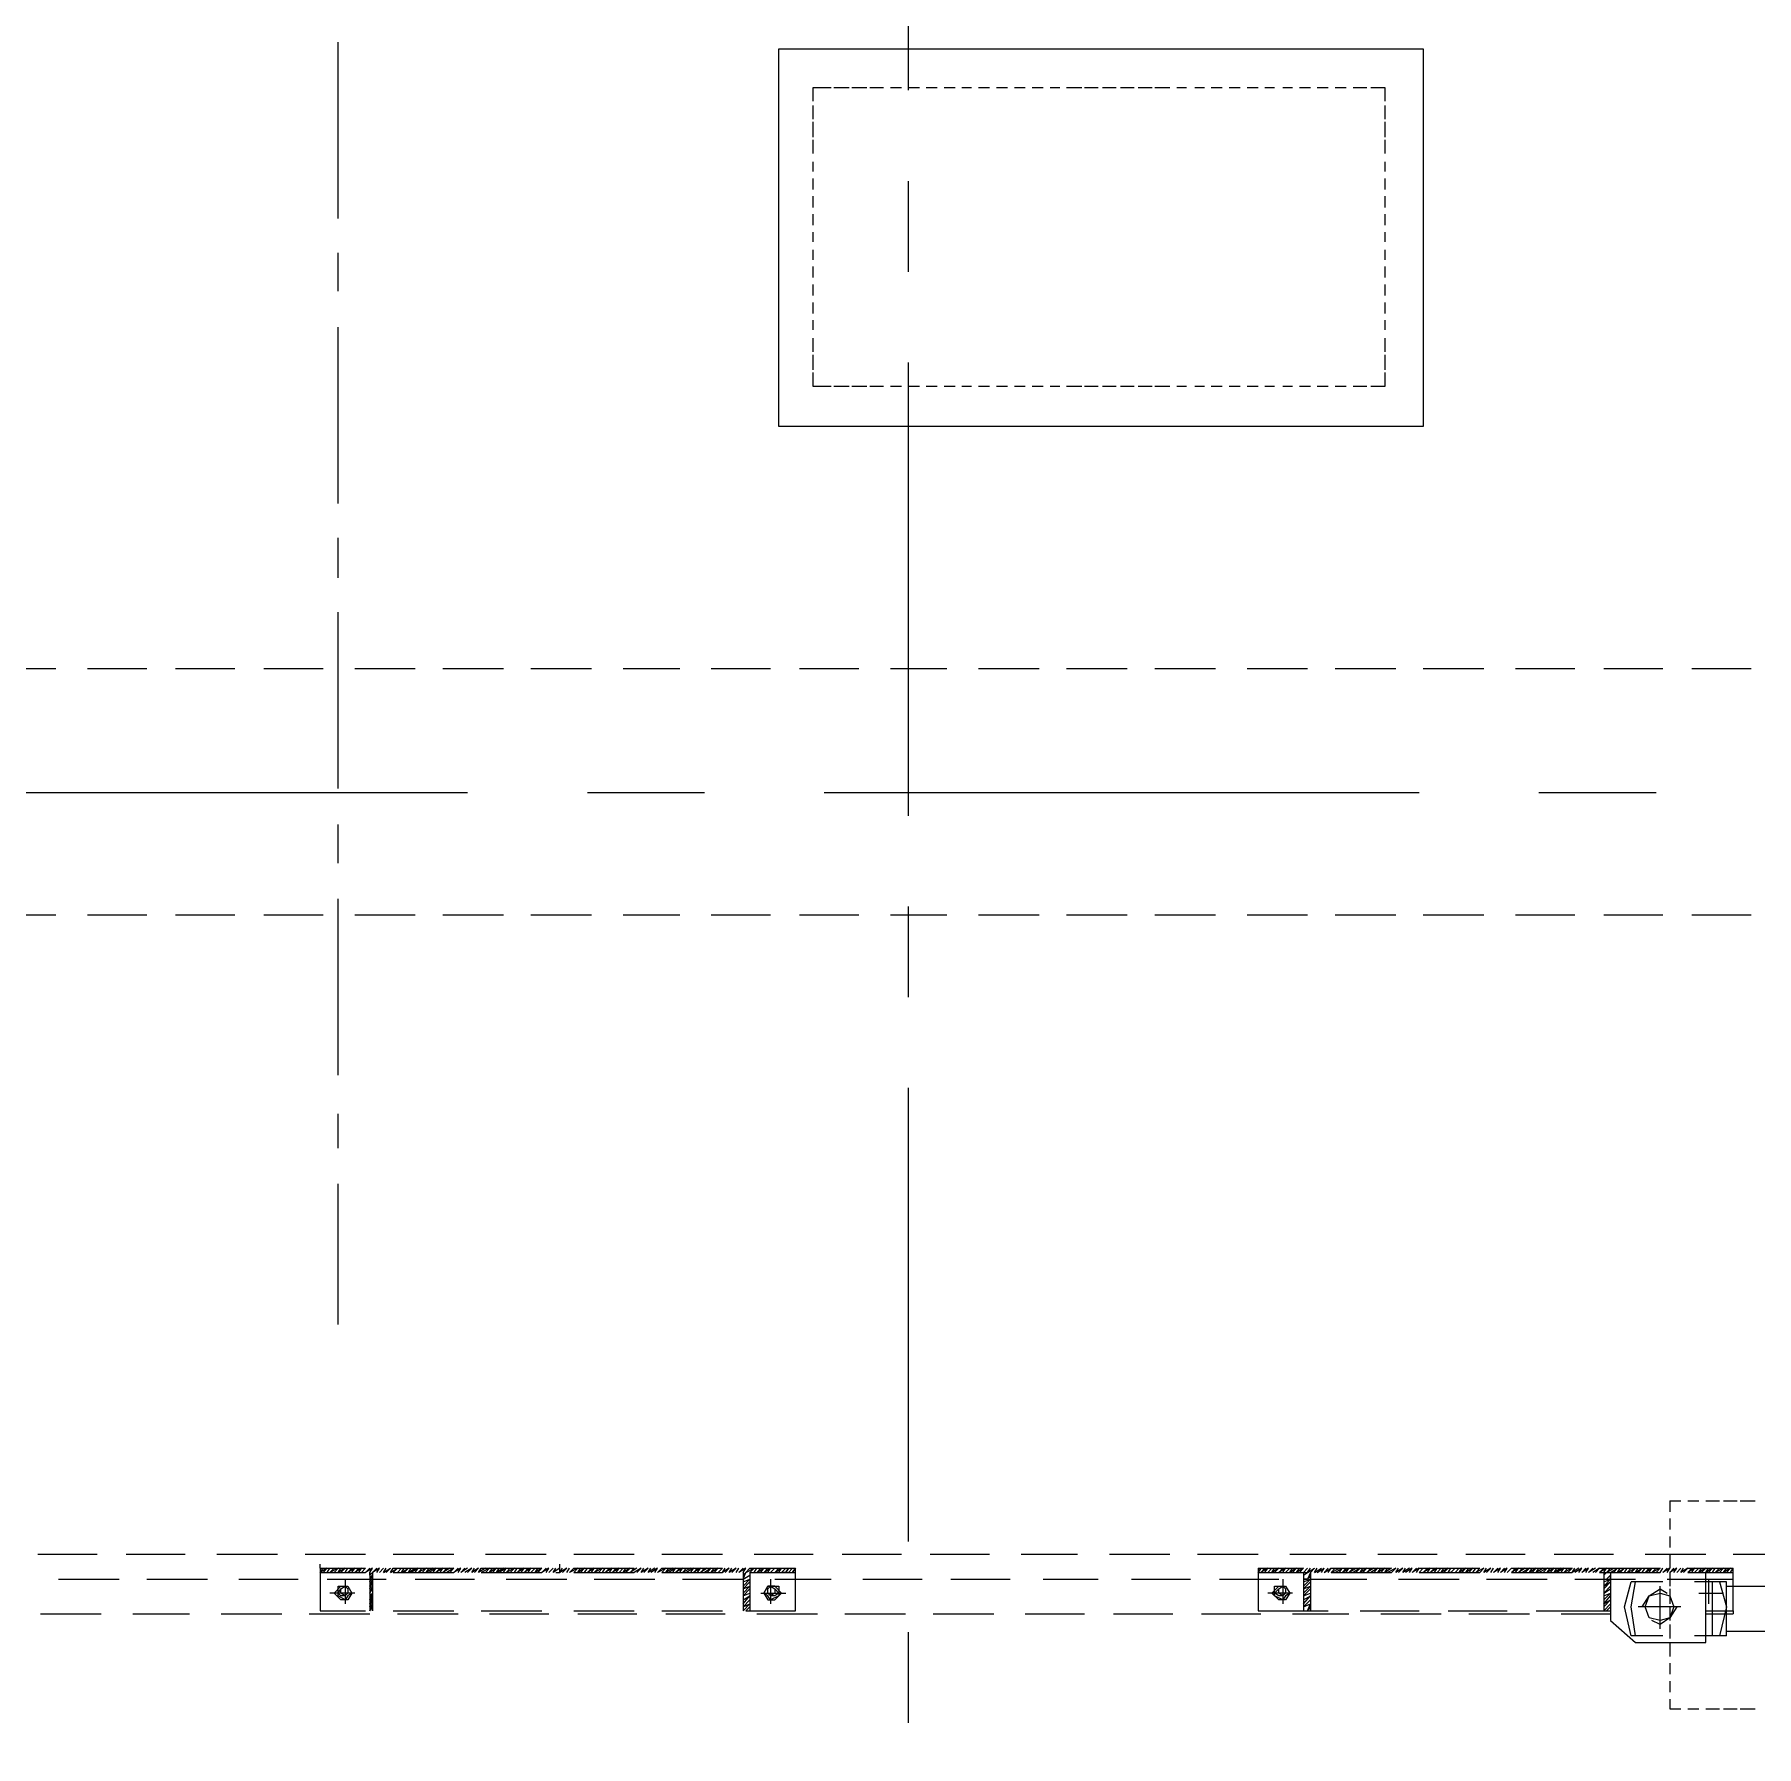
# Model space of a CAD drawing. Header units: millimetres. Extents: x 3220 to 226993, y 817 to 176024.
# Drawn here: x 125486 to 127295, y 136300 to 138098 of the extents above; entities that cross this region are included whole.
import ezdxf

# ---------------------------------------------------------------- set-up
doc = ezdxf.new("R2010")
doc.units = ezdxf.units.MM
doc.linetypes.add('AXES', pattern=[50.8, 31.75, -6.35, 6.35, -6.35])
doc.layers.add('Axe', color=1, linetype='AXES', lineweight=9)

# ---------------------------------------------------------------- blocks, each defined once
blk = doc.blocks.new('section 4-3')
at = {"layer": 'Axe', "ltscale": 15}
blk.add_line((6000, -4000), (6000, 33046.2), dxfattribs=at)
blk = doc.blocks.new('ligne broyage 2')
at = {"color": 7, "linetype": 'Continuous', "lineweight": 15, "true_color": 0x000007}
blk.add_lwpolyline([(-462.9, -481.7), (-462.9, -85.3), (-1139.9, -85.3), (-1139.9, -481.7)], close=True, dxfattribs=at)
at = {"color": 1, "linetype": 'Continuous', "lineweight": 5, "true_color": 0x000001}
for points in [[(0, -263.3), (0, -78.1)], [(0, -339.9), (0, -299.4)], [(0, -562.7), (0, -377.6)], [(0, -640.8), (0, -598.9)], [(0, -862.2), (0, -677)], [(0, -940.3), (0, -899.8)], [(0, -1163.1), (0, -977.9)], [(0, -1239.7), (0, -1203.6)], [(0, -1424.9), (0, -1277.3)]]:
    blk.add_lwpolyline(points, dxfattribs=at)
at = {"color": 7, "linetype": 'Continuous', "lineweight": 15, "true_color": 0x000007}
for points in [[(-1084.9, -125.9), (-1099.4, -125.9), (-1099.4, -140.3)], [(-1066.1, -125.9), (-1080.6, -125.9)], [(-1047.3, -125.9), (-1058.9, -125.9)], [(-1028.5, -125.9), (-1040.1, -125.9)], [(-1009.7, -125.9), (-1021.3, -125.9)], [(-992.4, -125.9), (-1002.5, -125.9)], [(-973.5, -125.9), (-983.7, -125.9)], [(-954.7, -125.9), (-966.3, -125.9)], [(-935.9, -125.9), (-947.5, -125.9)], [(-917.1, -125.9), (-928.7, -125.9)], [(-899.8, -125.9), (-909.9, -125.9)], [(-881, -125.9), (-891.1, -125.9)], [(-857.8, -125.9), (-873.7, -125.9)], [(-840.5, -125.9), (-854.9, -125.9)], [(-821.7, -125.9), (-836.1, -125.9)], [(-802.9, -125.9), (-817.3, -125.9)], [(-784, -125.9), (-798.5, -125.9)], [(-765.2, -125.9), (-781.2, -125.9)], [(-747.9, -125.9), (-758, -125.9)], [(-729.1, -125.9), (-740.6, -125.9)], [(-710.3, -125.9), (-721.8, -125.9)], [(-691.5, -125.9), (-703, -125.9)], [(-672.7, -125.9), (-684.2, -125.9)], [(-655.3, -125.9), (-665.4, -125.9)], [(-636.5, -125.9), (-648.1, -125.9)], [(-617.7, -125.9), (-629.3, -125.9)], [(-598.9, -125.9), (-610.5, -125.9)], [(-580.1, -125.9), (-591.7, -125.9)], [(-558.4, -125.9), (-572.8, -125.9)], [(-539.6, -125.9), (-555.5, -125.9)], [(-520.8, -125.9), (-536.7, -125.9)], [(-499.1, -140.3), (-499.1, -125.9), (-517.9, -125.9)], [(-1099.4, -144.7), (-1099.4, -159.1)], [(-499.1, -159.1), (-499.1, -144.7)], [(-1099.4, -162), (-1099.4, -177.9)], [(-499.1, -177.9), (-499.1, -162)], [(-1099.4, -180.8), (-1099.4, -195.3)], [(-499.1, -195.3), (-499.1, -180.8)], [(-1099.4, -204), (-1099.4, -214.1)], [(-499.1, -214.1), (-499.1, -204)], [(-1099.4, -221.3), (-1099.4, -232.9)], [(-499.1, -232.9), (-499.1, -221.3)], [(-1099.4, -240.1), (-1099.4, -251.7)], [(-499.1, -251.7), (-499.1, -240.1)], [(-1099.4, -258.9), (-1099.4, -270.5)], [(-499.1, -270.5), (-499.1, -258.9)], [(-1099.4, -277.7), (-1099.4, -287.9)], [(-499.1, -287.9), (-499.1, -277.7)], [(-1099.4, -296.5), (-1099.4, -306.7)], [(-499.1, -306.7), (-499.1, -296.5)], [(-1099.4, -313.9), (-1099.4, -325.5)], [(-499.1, -325.5), (-499.1, -313.9)], [(-1099.4, -332.7), (-1099.4, -344.3)], [(-499.1, -344.3), (-499.1, -332.7)], [(-1099.4, -351.5), (-1099.4, -363.1)], [(-499.1, -363.1), (-499.1, -351.5)], [(-1099.4, -370.3), (-1099.4, -380.5)], [(-499.1, -380.5), (-499.1, -370.3)], [(-1099.4, -389.1), (-1099.4, -403.6)], [(-499.1, -403.6), (-499.1, -389.1)], [(-1099.4, -406.5), (-1099.4, -422.4)], [(-499.1, -422.4), (-499.1, -406.5)], [(-1099.4, -425.3), (-1099.4, -439.8), (-1084.9, -439.8)], [(-499.1, -439.8), (-499.1, -425.3)], [(-1080.6, -439.8), (-1066.1, -439.8)], [(-1058.9, -439.8), (-1047.3, -439.8)], [(-1040.1, -439.8), (-1028.5, -439.8)], [(-1021.3, -439.8), (-1009.7, -439.8)], [(-1002.5, -439.8), (-992.4, -439.8)], [(-983.7, -439.8), (-973.5, -439.8)], [(-966.3, -439.8), (-954.7, -439.8)], [(-947.5, -439.8), (-935.9, -439.8)], [(-928.7, -439.8), (-917.1, -439.8)], [(-909.9, -439.8), (-899.8, -439.8)], [(-891.1, -439.8), (-881, -439.8)], [(-873.7, -439.8), (-857.8, -439.8)], [(-854.9, -439.8), (-840.5, -439.8)], [(-836.1, -439.8), (-821.7, -439.8)], [(-817.3, -439.8), (-802.9, -439.8)], [(-798.5, -439.8), (-784, -439.8)], [(-781.2, -439.8), (-765.2, -439.8)], [(-758, -439.8), (-747.9, -439.8)], [(-740.6, -439.8), (-729.1, -439.8)], [(-721.8, -439.8), (-710.3, -439.8)], [(-703, -439.8), (-691.5, -439.8)], [(-684.2, -439.8), (-672.7, -439.8)], [(-665.4, -439.8), (-655.3, -439.8)], [(-648.1, -439.8), (-636.5, -439.8)], [(-629.3, -439.8), (-617.7, -439.8)], [(-610.5, -439.8), (-598.9, -439.8)], [(-591.7, -439.8), (-580.1, -439.8)], [(-572.8, -439.8), (-558.4, -439.8)], [(-555.5, -439.8), (-539.6, -439.8)], [(-536.7, -439.8), (-520.8, -439.8)], [(-517.9, -439.8), (-499.1, -439.8), (-499.1, -439.8)], [(-1472.6, -1610), (-1488.5, -1610)], [(-1455.3, -1610), (-1469.7, -1610)], [(-1436.5, -1610), (-1450.9, -1610)], [(-1417.6, -1610), (-1429.2, -1610)], [(-1398.8, -1610), (-1410.4, -1610)], [(-1398.8, -1610), (-1398.8, -1621.6)], [(-1398.8, -1628.8), (-1398.8, -1640.4)], [(-1398.8, -1647.7), (-1398.8, -1659.2)], [(-1398.8, -1666.5), (-1398.8, -1680.9)], [(-1398.8, -1685.3), (-1398.8, -1699.7)], [(-1398.8, -1702.6), (-1398.8, -1718.5)], [(-1398.8, -1721.4), (-1398.8, -1735.9)], [(-1398.8, -1740.2), (-1398.8, -1754.7)], [(-1398.8, -1759), (-1398.8, -1773.5)], [(-1398.8, -1780.7), (-1398.8, -1792.3)], [(-1398.8, -1799.5), (-1398.8, -1811.1)], [(-1398.8, -1818.4), (-1398.8, -1828.5), (-1398.8, -1828.5)], [(-1472.6, -1828.5), (-1488.5, -1828.5)], [(-1455.3, -1828.5), (-1469.7, -1828.5)], [(-1436.5, -1828.5), (-1450.9, -1828.5)], [(-1417.6, -1828.5), (-1429.2, -1828.5)], [(-1398.8, -1828.5), (-1410.4, -1828.5)]]:
    blk.add_lwpolyline(points, dxfattribs=at)
at = {"color": 5, "linetype": 'Continuous', "lineweight": 5, "true_color": 0x000005}
for points in [[(-1484.2, -736.3), (-1422, -736.3)], [(-1391.6, -736.3), (-1329.4, -736.3)], [(-1299, -736.3), (-1236.8, -736.3)], [(-1203.6, -736.3), (-1139.9, -736.3)], [(-1111, -736.3), (-1047.3, -736.3)], [(-1018.4, -736.3), (-954.7, -736.3)], [(-921.5, -736.3), (-857.8, -736.3)], [(-828.9, -736.3), (-765.2, -736.3)], [(-736.3, -736.3), (-672.7, -736.3)], [(-639.4, -736.3), (-580.1, -736.3)], [(-546.8, -736.3), (-484.6, -736.3)], [(-454.2, -736.3), (-392, -736.3)], [(-358.8, -736.3), (-299.4, -736.3)], [(-266.2, -736.3), (-202.5, -736.3)], [(-173.6, -736.3), (-109.9, -736.3)], [(-81, -736.3), (-17.4, -736.3)], [(15.9, -736.3), (78.1, -736.3)], [(108.5, -736.3), (170.7, -736.3)], [(201.1, -736.3), (263.3, -736.3)], [(296.5, -736.3), (360.2, -736.3)], [(-1384.4, -866.5), (-1261.4, -866.5)], [(-1135.6, -866.5), (-510.6, -866.5)], [(-384.8, -866.5), (-261.8, -866.5)], [(-136, -866.5), (488.9, -866.5)], [(-1484.2, -995.2), (-1422, -995.2)], [(-1391.6, -995.2), (-1329.4, -995.2)], [(-1299, -995.2), (-1236.8, -995.2)], [(-1203.6, -995.2), (-1139.9, -995.2)], [(-1111, -995.2), (-1047.3, -995.2)], [(-1018.4, -995.2), (-954.7, -995.2)], [(-921.5, -995.2), (-857.8, -995.2)], [(-828.9, -995.2), (-765.2, -995.2)], [(-736.3, -995.2), (-672.7, -995.2)], [(-639.4, -995.2), (-580.1, -995.2)], [(-546.8, -995.2), (-484.6, -995.2)], [(-454.2, -995.2), (-392, -995.2)], [(-358.8, -995.2), (-299.4, -995.2)], [(-266.2, -995.2), (-202.5, -995.2)], [(-173.6, -995.2), (-109.9, -995.2)], [(-81, -995.2), (-17.4, -995.2)], [(15.9, -995.2), (78.1, -995.2)], [(108.5, -995.2), (170.7, -995.2)], [(201.1, -995.2), (263.3, -995.2)], [(296.5, -995.2), (360.2, -995.2)], [(-1529, -1666.5), (-1465.4, -1666.5)], [(-1465.4, -1725.8), (-1465.4, -1680.9), (-1465.4, -1680.9)], [(-1465.4, -1685.3), (-1465.4, -1680.9)], [(-1462.5, -1685.3), (-1465.4, -1680.9)], [(-1417.6, -1680.9), (-1465.4, -1680.9), (-1465.4, -1680.9)], [(-1458.2, -1685.3), (-1462.5, -1680.9), (-1455.3, -1685.3), (-1458.2, -1680.9)], [(-1450.9, -1685.3), (-1455.3, -1680.9), (-1446.6, -1685.3), (-1450.9, -1680.9)], [(-1443.7, -1685.3), (-1446.6, -1680.9), (-1446.6, -1680.9)], [(-1439.3, -1685.3), (-1443.7, -1680.9), (-1436.5, -1685.3), (-1439.3, -1680.9)], [(-1436.5, -1666.5), (-1372.8, -1666.5)], [(-1432.1, -1685.3), (-1436.5, -1680.9), (-1429.2, -1685.3), (-1432.1, -1680.9)], [(-1424.9, -1685.3), (-1429.2, -1680.9), (-1429.2, -1680.9)], [(-1422, -1685.3), (-1424.9, -1680.9), (-1417.6, -1685.3), (-1422, -1680.9)], [(-1413.3, -1685.3), (-1417.6, -1680.9), (-1410.4, -1685.3), (-1413.3, -1680.9)], [(-1406.1, -1685.3), (-1410.4, -1680.9), (-1410.4, -1680.9)], [(-1403.2, -1685.3), (-1406.1, -1680.9), (-1398.8, -1685.3), (-1403.2, -1680.9)], [(-1395.9, -1685.3), (-1398.8, -1680.9), (-1391.6, -1685.3), (-1395.9, -1680.9)], [(-1388.7, -1685.3), (-1391.6, -1680.9), (-1391.6, -1680.9)], [(-1384.4, -1685.3), (-1388.7, -1680.9), (-1380, -1685.3), (-1384.4, -1680.9)], [(-1325.1, -1680.9), (-1388.7, -1680.9)], [(-1377.1, -1685.3), (-1380, -1680.9)], [(-1372.8, -1685.3), (-1380, -1680.9)], [(-1372.8, -1685.3), (-1377.1, -1680.9)], [(-1369.9, -1685.3), (-1372.8, -1680.9)], [(-1365.6, -1685.3), (-1369.9, -1680.9)], [(-1362.7, -1685.3), (-1369.9, -1680.9)], [(-1362.7, -1685.3), (-1365.6, -1680.9)], [(-1358.3, -1685.3), (-1362.7, -1680.9)], [(-1354, -1685.3), (-1362.7, -1680.9)], [(-1354, -1685.3), (-1358.3, -1680.9)], [(-1351.1, -1685.3), (-1354, -1680.9)], [(-1346.8, -1685.3), (-1351.1, -1680.9)], [(-1343.9, -1685.3), (-1351.1, -1680.9)], [(-1343.9, -1685.3), (-1346.8, -1680.9)], [(-1339.5, -1685.3), (-1343.9, -1680.9)], [(-1336.6, -1685.3), (-1343.9, -1680.9)], [(-1339.5, -1666.5), (-1277.3, -1666.5)], [(-1329.4, -1688.2), (-1332.3, -1685.3), (-1339.5, -1680.9)], [(-1329.4, -1688.2), (-1332.3, -1685.3), (-1336.6, -1680.9)], [(-1329.4, -1685.3), (-1332.3, -1680.9), (-1325.1, -1685.3), (-1329.4, -1680.9)], [(-1320.7, -1685.3), (-1325.1, -1680.9), (-1317.8, -1685.3)], [(-1320.7, -1680.9), (-1313.5, -1685.3), (-1317.8, -1680.9)], [(-1310.6, -1685.3), (-1313.5, -1680.9), (-1306.3, -1685.3), (-1310.6, -1680.9)], [(-1303.4, -1685.3), (-1306.3, -1680.9), (-1299, -1685.3)], [(-1303.4, -1680.9), (-1296.1, -1685.3), (-1299, -1680.9)], [(-1291.8, -1685.3), (-1296.1, -1680.9), (-1287.5, -1685.3), (-1291.8, -1680.9)], [(-1232.5, -1680.9), (-1296.1, -1680.9)], [(-1284.6, -1685.3), (-1287.5, -1680.9), (-1280.2, -1685.3)], [(-1284.6, -1680.9), (-1277.3, -1685.3), (-1280.2, -1680.9)], [(-1273, -1685.3), (-1277.3, -1680.9), (-1270.1, -1685.3), (-1273, -1680.9)], [(-1265.8, -1685.3), (-1270.1, -1680.9), (-1261.4, -1685.3)], [(-1265.8, -1680.9), (-1258.5, -1685.3), (-1261.4, -1680.9)], [(-1254.2, -1685.3), (-1258.5, -1680.9), (-1251.3, -1685.3), (-1254.2, -1680.9)], [(-1247, -1685.3), (-1251.3, -1680.9), (-1244.1, -1685.3)], [(-1247, -1666.5), (-1184.7, -1666.5)], [(-1247, -1680.9), (-1239.7, -1685.3), (-1244.1, -1680.9)], [(-1236.8, -1685.3), (-1239.7, -1680.9), (-1232.5, -1685.3), (-1236.8, -1680.9)], [(-1228.1, -1685.3), (-1232.5, -1680.9), (-1232.5, -1680.9)], [(-1225.3, -1685.3), (-1228.1, -1680.9), (-1220.9, -1685.3), (-1225.3, -1680.9)], [(-1218, -1685.3), (-1220.9, -1680.9), (-1213.7, -1685.3), (-1218, -1680.9)], [(-1210.8, -1685.3), (-1213.7, -1680.9), (-1213.7, -1680.9)], [(-1206.4, -1685.3), (-1210.8, -1680.9), (-1203.6, -1685.3), (-1206.4, -1680.9)], [(-1199.2, -1685.3), (-1203.6, -1680.9), (-1194.9, -1685.3), (-1199.2, -1680.9)], [(-1135.6, -1680.9), (-1199.2, -1680.9)], [(-1192, -1685.3), (-1194.9, -1680.9), (-1194.9, -1680.9)], [(-1187.6, -1685.3), (-1192, -1680.9), (-1184.7, -1685.3), (-1187.6, -1680.9)], [(-1180.4, -1685.3), (-1184.7, -1680.9), (-1177.5, -1685.3), (-1180.4, -1680.9)], [(-1173.2, -1685.3), (-1177.5, -1680.9), (-1177.5, -1680.9)], [(-1173.2, -1680.9), (-1168.8, -1685.3), (-1165.9, -1685.3)], [(-1168.8, -1685.3), (-1173.2, -1680.9)], [(-1165.9, -1685.3), (-1168.8, -1680.9)], [(-1161.6, -1685.3), (-1165.9, -1680.9), (-1158.7, -1685.3), (-1161.6, -1680.9)], [(-1154.4, -1685.3), (-1158.7, -1680.9), (-1158.7, -1680.9)], [(-1154.4, -1666.5), (-1092.2, -1666.5)], [(-1151.5, -1685.3), (-1154.4, -1680.9), (-1147.1, -1685.3), (-1151.5, -1680.9)], [(-1144.2, -1685.3), (-1147.1, -1680.9), (-1139.9, -1685.3), (-1144.2, -1680.9)], [(-1135.6, -1685.3), (-1139.9, -1680.9), (-1139.9, -1680.9)], [(-1132.7, -1685.3), (-1135.6, -1680.9), (-1128.3, -1685.3), (-1132.7, -1680.9)], [(-1125.4, -1685.3), (-1128.3, -1680.9), (-1121.1, -1685.3)], [(-1125.4, -1680.9), (-1118.2, -1685.3), (-1121.1, -1680.9)], [(-1113.9, -1685.3), (-1118.2, -1680.9), (-1111, -1685.3), (-1113.9, -1680.9)], [(-1106.6, -1685.3), (-1111, -1680.9), (-1102.3, -1685.3)], [(-1106.6, -1680.9), (-1099.4, -1685.3), (-1102.3, -1680.9)], [(-1043, -1680.9), (-1106.6, -1680.9)], [(-1095.1, -1685.3), (-1099.4, -1680.9), (-1092.2, -1685.3), (-1095.1, -1680.9)], [(-1087.8, -1685.3), (-1092.2, -1680.9), (-1084.9, -1685.3)], [(-1087.8, -1680.9), (-1080.6, -1685.3), (-1084.9, -1680.9)], [(-1076.3, -1685.3), (-1080.6, -1680.9), (-1073.4, -1685.3), (-1076.3, -1680.9)], [(-1069, -1685.3), (-1073.4, -1680.9), (-1066.1, -1685.3)], [(-1061.8, -1685.3), (-1069, -1680.9)], [(-1061.8, -1685.3), (-1066.1, -1680.9)], [(-1058.9, -1685.3), (-1061.8, -1680.9)], [(-1054.6, -1685.3), (-1061.8, -1680.9)], [(-1058.9, -1666.5), (-999.6, -1666.5)], [(-1054.6, -1685.3), (-1058.9, -1680.9)], [(-1051.7, -1685.3), (-1054.6, -1680.9)], [(-1047.3, -1685.3), (-1054.6, -1680.9)], [(-1043, -1685.3), (-1051.7, -1680.9)], [(-1043, -1685.3), (-1047.3, -1680.9)], [(-1040.1, -1685.3), (-1043, -1680.9)], [(-1035.8, -1685.3), (-1043, -1680.9)], [(-1035.8, -1685.3), (-1040.1, -1680.9)], [(-1032.9, -1685.3), (-1035.8, -1680.9)], [(-1028.5, -1685.3), (-1035.8, -1680.9)], [(-1025.6, -1685.3), (-1032.9, -1680.9)], [(-1025.6, -1685.3), (-1028.5, -1680.9)], [(-1025.6, -1680.9), (-1021.3, -1685.3), (-1018.4, -1692.5)], [(-1014.1, -1688.2), (-1018.4, -1685.3), (-1025.6, -1680.9)], [(-1014.1, -1685.3), (-1018.4, -1685.3), (-1021.3, -1680.9)], [(-1014.1, -1685.3), (-1018.4, -1680.9), (-1018.4, -1680.9)], [(-1009.7, -1685.3), (-1014.1, -1680.9), (-1006.8, -1685.3), (-1009.7, -1680.9)], [(-966.3, -1680.9), (-1014.1, -1680.9)], [(-1002.5, -1685.3), (-1006.8, -1680.9), (-999.6, -1685.3), (-1002.5, -1680.9)], [(-995.2, -1685.3), (-999.6, -1680.9), (-999.6, -1680.9)], [(-992.4, -1685.3), (-995.2, -1680.9), (-988, -1685.3), (-992.4, -1680.9)], [(-983.7, -1685.3), (-988, -1680.9), (-980.8, -1685.3), (-983.7, -1680.9)], [(-976.4, -1685.3), (-980.8, -1680.9), (-980.8, -1680.9)], [(-973.5, -1685.3), (-976.4, -1680.9), (-969.2, -1685.3), (-973.5, -1680.9)], [(-966.3, -1666.5), (-902.7, -1666.5)], [(-966.3, -1680.9), (-966.3, -1725.8)], [(-873.7, -1666.5), (-810.1, -1666.5)], [(-776.8, -1666.5), (-717.5, -1666.5)], [(-684.2, -1666.5), (-622, -1666.5)], [(-591.7, -1666.5), (-529.4, -1666.5)], [(-499.1, -1666.5), (-436.9, -1666.5)], [(-432.5, -1680.9), (-480.3, -1680.9), (-480.3, -1680.9)], [(-480.3, -1685.3), (-480.3, -1680.9), (-480.3, -1680.9)], [(-480.3, -1725.8), (-480.3, -1680.9), (-480.3, -1680.9)], [(-473, -1685.3), (-477.4, -1680.9)], [(-470.1, -1685.3), (-473, -1680.9)], [(-473, -1680.9), (-470.1, -1685.3), (-465.8, -1685.3)], [(-470.1, -1680.9), (-465.8, -1685.3), (-465.8, -1685.3)], [(-462.9, -1685.3), (-465.8, -1680.9)], [(-458.6, -1685.3), (-465.8, -1680.9)], [(-458.6, -1685.3), (-462.9, -1680.9)], [(-454.2, -1685.3), (-458.6, -1680.9)], [(-451.3, -1685.3), (-454.2, -1680.9)], [(-447, -1685.3), (-454.2, -1680.9)], [(-447, -1685.3), (-451.3, -1680.9)], [(-444.1, -1685.3), (-447, -1680.9)], [(-439.8, -1685.3), (-447, -1680.9)], [(-439.8, -1685.3), (-444.1, -1680.9)], [(-436.9, -1685.3), (-439.8, -1680.9)], [(-432.5, -1685.3), (-436.9, -1680.9)], [(-425.3, -1692.5), (-428.2, -1685.3), (-436.9, -1680.9)], [(-425.3, -1688.2), (-428.2, -1685.3), (-432.5, -1680.9)], [(-425.3, -1685.3), (-428.2, -1680.9), (-421, -1685.3), (-425.3, -1680.9)], [(-418.1, -1685.3), (-421, -1680.9), (-421, -1680.9)], [(-413.7, -1685.3), (-418.1, -1680.9), (-410.8, -1685.3), (-413.7, -1680.9)], [(-406.5, -1685.3), (-410.8, -1680.9), (-403.6, -1685.3), (-406.5, -1680.9)], [(-403.6, -1666.5), (-339.9, -1666.5)], [(-339.9, -1680.9), (-403.6, -1680.9)], [(-399.3, -1685.3), (-403.6, -1680.9), (-403.6, -1680.9)], [(-394.9, -1685.3), (-399.3, -1680.9), (-392, -1685.3), (-394.9, -1680.9)], [(-387.7, -1685.3), (-392, -1680.9), (-384.8, -1685.3)], [(-387.7, -1680.9), (-380.5, -1685.3), (-384.8, -1680.9)], [(-377.6, -1685.3), (-380.5, -1680.9), (-373.2, -1685.3), (-377.6, -1680.9)], [(-370.3, -1685.3), (-373.2, -1680.9), (-366, -1685.3)], [(-370.3, -1680.9), (-361.6, -1685.3), (-366, -1680.9)], [(-358.8, -1685.3), (-361.6, -1680.9), (-354.4, -1685.3), (-358.8, -1680.9)], [(-351.5, -1685.3), (-354.4, -1680.9), (-347.2, -1685.3)], [(-351.5, -1680.9), (-344.3, -1685.3), (-347.2, -1680.9)], [(-339.9, -1685.3), (-344.3, -1680.9), (-335.6, -1685.3), (-339.9, -1680.9)], [(-332.7, -1685.3), (-335.6, -1680.9), (-328.4, -1685.3)], [(-332.7, -1680.9), (-325.5, -1685.3), (-328.4, -1680.9)], [(-321.1, -1685.3), (-325.5, -1680.9), (-318.2, -1685.3), (-321.1, -1680.9)], [(-313.9, -1685.3), (-318.2, -1680.9), (-311, -1685.3)], [(-313.9, -1680.9), (-306.7, -1685.3), (-311, -1680.9)], [(-311, -1666.5), (-247.4, -1666.5)], [(-247.4, -1680.9), (-311, -1680.9)], [(-302.3, -1685.3), (-306.7, -1680.9), (-299.4, -1685.3), (-302.3, -1680.9)], [(-295.1, -1685.3), (-299.4, -1680.9), (-299.4, -1680.9)], [(-292.2, -1685.3), (-295.1, -1680.9), (-287.9, -1685.3), (-292.2, -1680.9)], [(-285, -1685.3), (-287.9, -1680.9), (-280.6, -1685.3), (-285, -1680.9)], [(-277.7, -1685.3), (-280.6, -1680.9), (-280.6, -1680.9)], [(-273.4, -1685.3), (-277.7, -1680.9), (-269.1, -1685.3), (-273.4, -1680.9)], [(-266.2, -1685.3), (-269.1, -1680.9), (-261.8, -1685.3), (-266.2, -1680.9)], [(-258.9, -1685.3), (-261.8, -1680.9), (-261.8, -1680.9)], [(-254.6, -1685.3), (-258.9, -1680.9), (-251.7, -1685.3), (-254.6, -1680.9)], [(-247.4, -1685.3), (-251.7, -1680.9), (-243, -1685.3), (-247.4, -1680.9)], [(-240.1, -1685.3), (-243, -1680.9), (-243, -1680.9)], [(-235.8, -1685.3), (-240.1, -1680.9), (-232.9, -1685.3), (-235.8, -1680.9)], [(-232.9, -1680.9), (-232.9, -1676.6)], [(-228.6, -1685.3), (-232.9, -1685.3), (-232.9, -1680.9), (-225.7, -1685.3)], [(-225.7, -1685.3), (-228.6, -1680.9)], [(-221.3, -1685.3), (-225.7, -1680.9)], [(-218.4, -1685.3), (-221.3, -1680.9), (-214.1, -1685.3), (-218.4, -1680.9)], [(-218.4, -1666.5), (-154.8, -1666.5)], [(-150.4, -1680.9), (-214.1, -1680.9)], [(-209.8, -1685.3), (-214.1, -1680.9), (-206.9, -1685.3), (-209.8, -1680.9)], [(-202.5, -1685.3), (-206.9, -1680.9), (-206.9, -1680.9)], [(-199.6, -1685.3), (-202.5, -1680.9), (-195.3, -1685.3), (-199.6, -1680.9)], [(-192.4, -1685.3), (-195.3, -1680.9), (-188.1, -1685.3), (-192.4, -1680.9)], [(-185.2, -1685.3), (-188.1, -1680.9), (-188.1, -1680.9)], [(-180.8, -1685.3), (-185.2, -1680.9), (-176.5, -1685.3), (-180.8, -1680.9)], [(-173.6, -1685.3), (-176.5, -1680.9), (-169.2, -1685.3)], [(-173.6, -1680.9), (-166.4, -1685.3), (-169.2, -1680.9)], [(-162, -1685.3), (-166.4, -1680.9), (-159.1, -1685.3), (-162, -1680.9)], [(-154.8, -1685.3), (-159.1, -1680.9), (-150.4, -1685.3)], [(-154.8, -1680.9), (-147.6, -1685.3), (-150.4, -1680.9)], [(-143.2, -1685.3), (-147.6, -1680.9), (-140.3, -1685.3), (-143.2, -1680.9)], [(-136, -1685.3), (-140.3, -1680.9), (-133.1, -1685.3)], [(-136, -1680.9), (-128.7, -1685.3), (-133.1, -1680.9)], [(-125.9, -1685.3), (-128.7, -1680.9), (-121.5, -1685.3), (-125.9, -1680.9)], [(-121.5, -1666.5), (-57.9, -1666.5)], [(-57.9, -1680.9), (-121.5, -1680.9)], [(-117.2, -1685.3), (-121.5, -1680.9), (-114.3, -1685.3)], [(-117.2, -1680.9), (-109.9, -1685.3), (-114.3, -1680.9)], [(-107, -1685.3), (-109.9, -1680.9), (-102.7, -1685.3), (-107, -1680.9)], [(-99.8, -1685.3), (-102.7, -1680.9), (-95.5, -1685.3)], [(-99.8, -1680.9), (-92.6, -1685.3), (-95.5, -1680.9)], [(-88.2, -1685.3), (-92.6, -1680.9), (-83.9, -1685.3), (-88.2, -1680.9)], [(-81, -1685.3), (-83.9, -1680.9), (-76.7, -1685.3)], [(-73.8, -1685.3), (-81, -1680.9)], [(-73.8, -1685.3), (-76.7, -1680.9)], [(-69.4, -1685.3), (-73.8, -1680.9)], [(-66.5, -1685.3), (-73.8, -1680.9)], [(-66.5, -1685.3), (-69.4, -1680.9)], [(-62.2, -1685.3), (-66.5, -1680.9)], [(-57.9, -1685.3), (-62.2, -1680.9)], [(-55, -1685.3), (-62.2, -1680.9)], [(-55, -1685.3), (-57.9, -1680.9)], [(-50.6, -1685.3), (-55, -1680.9)], [(-47.7, -1685.3), (-55, -1680.9)], [(-47.7, -1685.3), (-50.6, -1680.9)], [(-43.4, -1685.3), (-47.7, -1680.9)], [(-40.5, -1685.3), (-43.4, -1680.9)], [(-43.4, -1680.9), (-36.2, -1685.3), (-33.3, -1688.2)], [(-36.2, -1685.3), (-40.5, -1680.9), (-40.5, -1680.9)], [(-33.3, -1688.2), (-33.3, -1685.3), (-36.2, -1680.9), (-28.9, -1685.3), (-33.3, -1680.9)], [(-28.9, -1666.5), (34.7, -1666.5)], [(18.8, -1680.9), (-28.9, -1680.9)], [(-24.6, -1685.3), (-28.9, -1680.9), (-28.9, -1680.9)], [(-21.7, -1685.3), (-24.6, -1680.9), (-17.4, -1685.3), (-21.7, -1680.9)], [(-14.5, -1685.3), (-17.4, -1680.9), (-10.1, -1685.3), (-14.5, -1680.9)], [(-7.2, -1685.3), (-10.1, -1680.9), (-10.1, -1680.9)], [(-2.9, -1685.3), (-7.2, -1680.9), (0, -1685.3), (-2.9, -1680.9)], [(4.3, -1685.3), (0, -1680.9), (8.7, -1685.3), (4.3, -1680.9)], [(11.6, -1685.3), (8.7, -1680.9), (8.7, -1680.9)], [(15.9, -1685.3), (11.6, -1680.9), (18.8, -1685.3), (15.9, -1680.9)], [(18.8, -1680.9), (18.8, -1676.6)], [(18.8, -1680.9), (18.8, -1725.8)], [(63.6, -1666.5), (127.3, -1666.5)], [(160.6, -1666.5), (222.8, -1666.5)], [(253.2, -1666.5), (315.4, -1666.5)], [(-1498.7, -1747.5), (-1458.2, -1747.5), (-1458.2, -1699.7), (-1498.7, -1699.7)], [(-1417.6, -1685.3), (-1465.4, -1685.3), (-1465.4, -1685.3)], [(-1395.9, -1692.5), (-1465.4, -1692.5), (-1465.4, -1692.5)], [(-1450.9, -1695.4), (-1458.2, -1721.4), (-1450.9, -1751.8)], [(-1458.2, -1699.7), (-1458.2, -1695.4)], [(-1458.2, -1695.4), (-1424.9, -1695.4), (-1424.9, -1695.4)], [(-1443.7, -1751.8), (-1443.7, -1695.4)], [(-1439.3, -1692.5), (-1439.3, -1718.5)], [(-1336.6, -1735.9), (-1362.7, -1759), (-1436.5, -1759), (-1436.5, -1685.3)], [(-1391.6, -1695.4), (-1358.3, -1695.4), (-1358.3, -1695.4)], [(-1325.1, -1685.3), (-1388.7, -1685.3)], [(-1388.7, -1744.6), (-1388.7, -1699.7)], [(-1299, -1692.5), (-1362.7, -1692.5)], [(-1362.7, -1751.8), (-1358.3, -1721.4), (-1362.7, -1695.4)], [(-1358.3, -1751.8), (-1351.1, -1721.4), (-1358.3, -1695.4)], [(-1336.6, -1685.3), (-1336.6, -1725.8)], [(-1336.6, -1692.5), (-1336.6, -1688.2)], [(-1332.3, -1692.5), (-1336.6, -1688.2)], [(-1329.4, -1699.7), (-1336.6, -1692.5)], [(-1329.4, -1695.4), (-1336.6, -1692.5)], [(-1329.4, -1702.6), (-1336.6, -1695.4)], [(-1329.4, -1699.7), (-1336.6, -1695.4)], [(-1329.4, -1707), (-1336.6, -1699.7)], [(-1329.4, -1692.5), (-1332.3, -1692.5)], [(-1329.4, -1685.3), (-1329.4, -1725.8)], [(-1232.5, -1685.3), (-1296.1, -1685.3)], [(-1206.4, -1692.5), (-1270.1, -1692.5)], [(-1135.6, -1685.3), (-1199.2, -1685.3)], [(-1113.9, -1692.5), (-1177.5, -1692.5)], [(-1043, -1685.3), (-1106.6, -1685.3)], [(-1021.3, -1692.5), (-1080.6, -1692.5)], [(-1021.3, -1685.3), (-1021.3, -1725.8)], [(-1021.3, -1692.5), (-1021.3, -1688.2)], [(-1021.3, -1688.2), (-1018.4, -1692.5), (-1014.1, -1692.5)], [(-1014.1, -1699.7), (-1021.3, -1692.5)], [(-1014.1, -1695.4), (-1021.3, -1692.5)], [(-1014.1, -1702.6), (-1021.3, -1695.4)], [(-1014.1, -1707), (-1021.3, -1699.7)], [(-1014.1, -1702.6), (-1021.3, -1699.7)], [(-1014.1, -1692.5), (-1018.4, -1692.5)], [(-1014.1, -1685.3), (-1014.1, -1725.8)], [(-966.3, -1685.3), (-1014.1, -1685.3)], [(-992.4, -1709.9), (-988, -1709.9), (-983.7, -1707), (-988, -1702.6), (-992.4, -1699.7), (-995.2, -1702.6), (-995.2, -1707)], [(-992.4, -1692.5), (-992.4, -1718.5)], [(-925.8, -1692.5), (-988, -1692.5)], [(-833.2, -1692.5), (-895.4, -1692.5)], [(-740.6, -1692.5), (-798.5, -1692.5)], [(-643.7, -1692.5), (-705.9, -1692.5)], [(-551.1, -1692.5), (-613.3, -1692.5)], [(-458.6, -1692.5), (-517.9, -1692.5)], [(-432.5, -1685.3), (-480.3, -1685.3), (-480.3, -1685.3)], [(-451.3, -1707), (-451.3, -1702.6), (-454.2, -1699.7), (-458.6, -1702.6), (-458.6, -1707), (-454.2, -1709.9), (-451.3, -1707), (-451.3, -1702.6), (-454.2, -1699.7), (-458.6, -1702.6), (-462.9, -1707), (-458.6, -1709.9), (-454.2, -1709.9)], [(-454.2, -1692.5), (-454.2, -1718.5)], [(-432.5, -1685.3), (-432.5, -1725.8)], [(-425.3, -1692.5), (-432.5, -1688.2)], [(-425.3, -1699.7), (-432.5, -1692.5)], [(-425.3, -1695.4), (-432.5, -1692.5)], [(-425.3, -1702.6), (-432.5, -1695.4)], [(-425.3, -1707), (-432.5, -1699.7)], [(-425.3, -1702.6), (-432.5, -1699.7)], [(-425.3, -1685.3), (-425.3, -1725.8)], [(-361.6, -1692.5), (-425.3, -1692.5)], [(-339.9, -1685.3), (-403.6, -1685.3)], [(-269.1, -1692.5), (-332.7, -1692.5)], [(-247.4, -1685.3), (-311, -1685.3)], [(-176.5, -1692.5), (-240.1, -1692.5)], [(-150.4, -1685.3), (-214.1, -1685.3)], [(-81, -1692.5), (-143.2, -1692.5)], [(-57.9, -1685.3), (-121.5, -1685.3)], [(11.6, -1692.5), (-50.6, -1692.5)], [(-36.2, -1685.3), (-36.2, -1725.8)], [(-33.3, -1695.4), (-36.2, -1688.2)], [(-33.3, -1692.5), (-36.2, -1688.2)], [(-33.3, -1699.7), (-36.2, -1692.5)], [(-33.3, -1702.6), (-36.2, -1695.4)], [(-33.3, -1699.7), (-36.2, -1695.4)], [(-33.3, -1707), (-36.2, -1699.7)], [(-33.3, -1685.3), (-33.3, -1725.8)], [(18.8, -1685.3), (-28.9, -1685.3)], [(-7.2, -1709.9), (-2.9, -1709.9), (0, -1707), (-2.9, -1702.6), (-7.2, -1699.7), (-10.1, -1702.6), (-10.1, -1707)], [(-7.2, -1692.5), (-7.2, -1718.5)], [(104.2, -1692.5), (42, -1692.5)], [(201.1, -1692.5), (137.4, -1692.5)], [(293.7, -1692.5), (230, -1692.5)], [(-1429.2, -1707), (-1455.3, -1707)], [(-1369.9, -1721.4), (-1377.1, -1709.9), (-1388.7, -1702.6), (-1395.9, -1707)], [(-1388.7, -1740.2), (-1388.7, -1707), (-1388.7, -1707)], [(-1329.4, -1707), (-1336.6, -1702.6)], [(-1329.4, -1714.2), (-1336.6, -1707)], [(-1329.4, -1709.9), (-1336.6, -1707)], [(-1329.4, -1718.5), (-1336.6, -1709.9)], [(-1329.4, -1721.4), (-1336.6, -1714.2)], [(-1329.4, -1718.5), (-1336.6, -1714.2)], [(-1014.1, -1709.9), (-1021.3, -1702.6)], [(-1014.1, -1709.9), (-1021.3, -1707)], [(-1014.1, -1718.5), (-1021.3, -1709.9)], [(-1014.1, -1714.2), (-1021.3, -1709.9)], [(-1014.1, -1721.4), (-1021.3, -1714.2)], [(-1002.5, -1707), (-976.4, -1707)], [(-444.1, -1707), (-470.1, -1707)], [(-425.3, -1709.9), (-432.5, -1702.6)], [(-425.3, -1709.9), (-432.5, -1707)], [(-425.3, -1718.5), (-432.5, -1709.9)], [(-425.3, -1714.2), (-432.5, -1709.9)], [(-425.3, -1721.4), (-432.5, -1714.2)], [(-33.3, -1707), (-36.2, -1702.6)], [(-33.3, -1714.2), (-36.2, -1707)], [(-33.3, -1709.9), (-36.2, -1707)], [(-33.3, -1718.5), (-36.2, -1709.9)], [(-33.3, -1721.4), (-36.2, -1714.2)], [(-33.3, -1718.5), (-36.2, -1714.2)], [(-17.4, -1707), (8.7, -1707)], [(-1436.5, -1725.8), (-1465.4, -1725.8)], [(-1465.4, -1725.8), (-1465.4, -1728.7)], [(-1436.5, -1728.7), (-1465.4, -1728.7)], [(-1410.4, -1721.4), (-1365.6, -1721.4)], [(-1406.1, -1721.4), (-1398.8, -1733), (-1388.7, -1740.2), (-1380, -1735.9)], [(-1329.4, -1725.8), (-1336.6, -1718.5)], [(-1332.3, -1725.8), (-1336.6, -1721.4)], [(-1336.6, -1725.8), (-1336.6, -1735.9)], [(-1332.3, -1725.8), (-1336.6, -1725.8)], [(-1258.5, -1725.8), (-1336.6, -1725.8), (-1336.6, -1725.8)], [(-1284.6, -1728.7), (-1336.6, -1728.7), (-1336.6, -1728.7)], [(-1187.6, -1728.7), (-1251.3, -1728.7)], [(-1165.9, -1725.8), (-1228.1, -1725.8)], [(-1095.1, -1728.7), (-1158.7, -1728.7)], [(-1073.4, -1725.8), (-1135.6, -1725.8)], [(-1002.5, -1728.7), (-1061.8, -1728.7)], [(-966.3, -1725.8), (-1040.1, -1725.8)], [(-1018.4, -1725.8), (-1021.3, -1718.5)], [(-1014.1, -1721.4), (-1021.3, -1718.5)], [(-1021.3, -1725.8), (-1021.3, -1721.4)], [(-1018.4, -1725.8), (-1021.3, -1721.4)], [(-907, -1728.7), (-969.2, -1728.7)], [(-814.4, -1728.7), (-876.6, -1728.7)], [(-721.8, -1728.7), (-784, -1728.7)], [(-624.9, -1728.7), (-688.6, -1728.7)], [(-532.3, -1728.7), (-596, -1728.7)], [(-439.8, -1728.7), (-503.4, -1728.7)], [(-432.5, -1725.8), (-480.3, -1725.8), (-480.3, -1725.8)], [(-425.3, -1725.8), (-432.5, -1718.5), (-432.5, -1718.5)], [(-425.3, -1721.4), (-432.5, -1718.5)], [(-428.2, -1725.8), (-432.5, -1721.4)], [(-428.2, -1725.8), (-432.5, -1725.8)], [(-344.3, -1728.7), (-406.5, -1728.7)], [(-339.9, -1725.8), (-403.6, -1725.8)], [(-251.7, -1728.7), (-313.9, -1728.7)], [(-247.4, -1725.8), (-311, -1725.8)], [(-159.1, -1728.7), (-221.3, -1728.7)], [(-150.4, -1725.8), (-214.1, -1725.8)], [(-62.2, -1728.7), (-125.9, -1728.7)], [(-57.9, -1725.8), (-121.5, -1725.8)], [(-33.3, -1725.8), (-36.2, -1718.5)], [(-36.2, -1725.8), (-36.2, -1721.4)], [(-33.3, -1725.8), (-36.2, -1721.4)], [(30.4, -1728.7), (-33.3, -1728.7)], [(18.8, -1725.8), (-28.9, -1725.8)], [(123, -1728.7), (59.3, -1728.7)], [(215.5, -1728.7), (156.2, -1728.7)], [(312.5, -1728.7), (248.8, -1728.7)], [(-1458.2, -1751.8), (-1458.2, -1747.5)], [(-1458.2, -1751.8), (-1424.9, -1751.8)], [(-1391.6, -1751.8), (-1358.3, -1751.8), (-1358.3, -1751.8)]]:
    blk.add_lwpolyline(points, dxfattribs=at)
for points in [[(-966.3, -1685.3), (-969.2, -1680.9)], [(-477.4, -1685.3), (-480.3, -1680.9)], [(-995.2, -1714.2), (-988, -1714.2), (-980.8, -1707), (-988, -1699.7), (-995.2, -1699.7), (-999.6, -1707)], [(-983.7, -1707), (-983.7, -1699.7), (-995.2, -1699.7), (-999.6, -1707), (-995.2, -1709.9), (-992.4, -1714.2), (-983.7, -1709.9)], [(-988, -1707), (-988, -1702.6), (-992.4, -1699.7), (-995.2, -1702.6), (-995.2, -1707), (-992.4, -1709.9)], [(-451.3, -1714.2), (-458.6, -1714.2), (-465.8, -1707), (-458.6, -1699.7), (-451.3, -1699.7), (-447, -1707)], [(-447, -1707), (-451.3, -1699.7), (-462.9, -1699.7), (-462.9, -1709.9), (-454.2, -1714.2), (-451.3, -1709.9)], [(-10.1, -1714.2), (-2.9, -1714.2), (4.3, -1707), (-2.9, -1699.7), (-10.1, -1699.7), (-14.5, -1707)], [(0, -1707), (0, -1699.7), (-10.1, -1699.7), (-14.5, -1707), (-10.1, -1709.9), (-7.2, -1714.2), (0, -1709.9)], [(-2.9, -1707), (-2.9, -1702.6), (-7.2, -1699.7), (-10.1, -1702.6), (-10.1, -1707), (-7.2, -1709.9)], [(-1372.8, -1721.4), (-1377.1, -1709.9), (-1388.7, -1707), (-1398.8, -1709.9), (-1403.2, -1721.4), (-1398.8, -1733), (-1388.7, -1735.9), (-1377.1, -1733)]]:
    blk.add_lwpolyline(points, close=True, dxfattribs=at)

msp = doc.modelspace()

# ---------------------------------------------------------------- block references
at = {"color": 2}
msp.add_blockref('section 4-3', (120404.1, 135943.7), dxfattribs=at)
at = {"xscale": -1}
msp.add_blockref('ligne broyage 2', (125804.9, 138168.5), dxfattribs=at)

doc.saveas('drawing.dxf')
